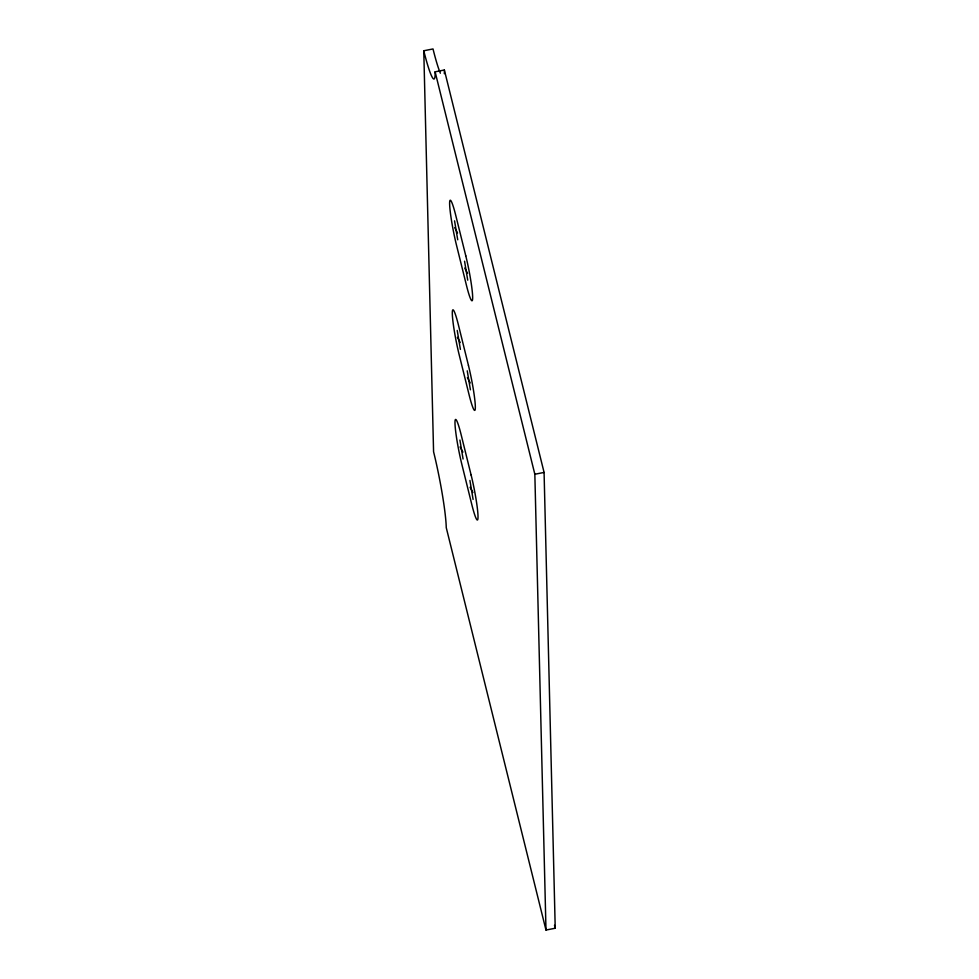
<?xml version="1.0" encoding="UTF-8"?>
<svg xmlns="http://www.w3.org/2000/svg" width="979" height="979" viewBox="0 0 979 979"><rect width="100%" height="100%" fill="white"/><g stroke="black" fill="none" stroke-linecap="round" stroke-linejoin="round"><path stroke-width="1.47" d="M423.772 50.761A56.721 5.225 78.9 0 0 435.117 71.822L444.356 70.011L544.079 472.429L555.228 928.239L545.988 930.05L446.253 527.632A56.721 5.225 78.9 0 0 433.575 451.76L423.772 50.761L433.012 48.95A56.721 5.225 78.9 0 0 440.366 73.205M545.988 930.05L534.84 474.24L544.079 472.429M454.721 227.679L457.548 232.941M464.719 268.062L467.558 273.325M457.389 337.29L460.228 342.552M467.399 377.674L470.238 382.936M460.069 446.901L462.908 452.163M470.079 487.285L472.918 492.559M435.117 71.822L534.84 474.24M554.493 925.29L555.228 928.239M464.56 261.209L467.729 280.178M454.55 220.826L457.719 239.794M467.24 370.821L470.409 389.789M457.23 330.437L460.399 349.405M469.92 480.444L473.09 499.412M459.91 440.048L463.079 459.016M444.356 70.011A56.721 5.225 78.9 0 1 444.319 73.694M465.784 255.849L455.773 215.466A30.728 2.839 78.9 0 0 449.63 204.06A30.728 2.839 78.9 0 0 456.495 245.154L466.506 285.538A30.728 2.839 78.9 0 0 472.649 296.943A30.728 2.839 78.9 0 0 465.784 255.849M468.451 365.461L458.453 325.077A30.728 2.839 78.9 0 0 452.31 313.672A30.728 2.839 78.9 0 0 459.175 354.765L469.186 395.149A30.728 2.839 78.9 0 0 475.329 406.566A30.728 2.839 78.9 0 0 468.451 365.461M471.132 475.084L461.133 434.688A30.728 2.839 78.9 0 0 454.99 423.283A30.728 2.839 78.9 0 0 461.855 464.376L471.866 504.772A30.728 2.839 78.9 0 0 478.009 516.178A30.728 2.839 78.9 0 0 471.132 475.084"/></g></svg>
